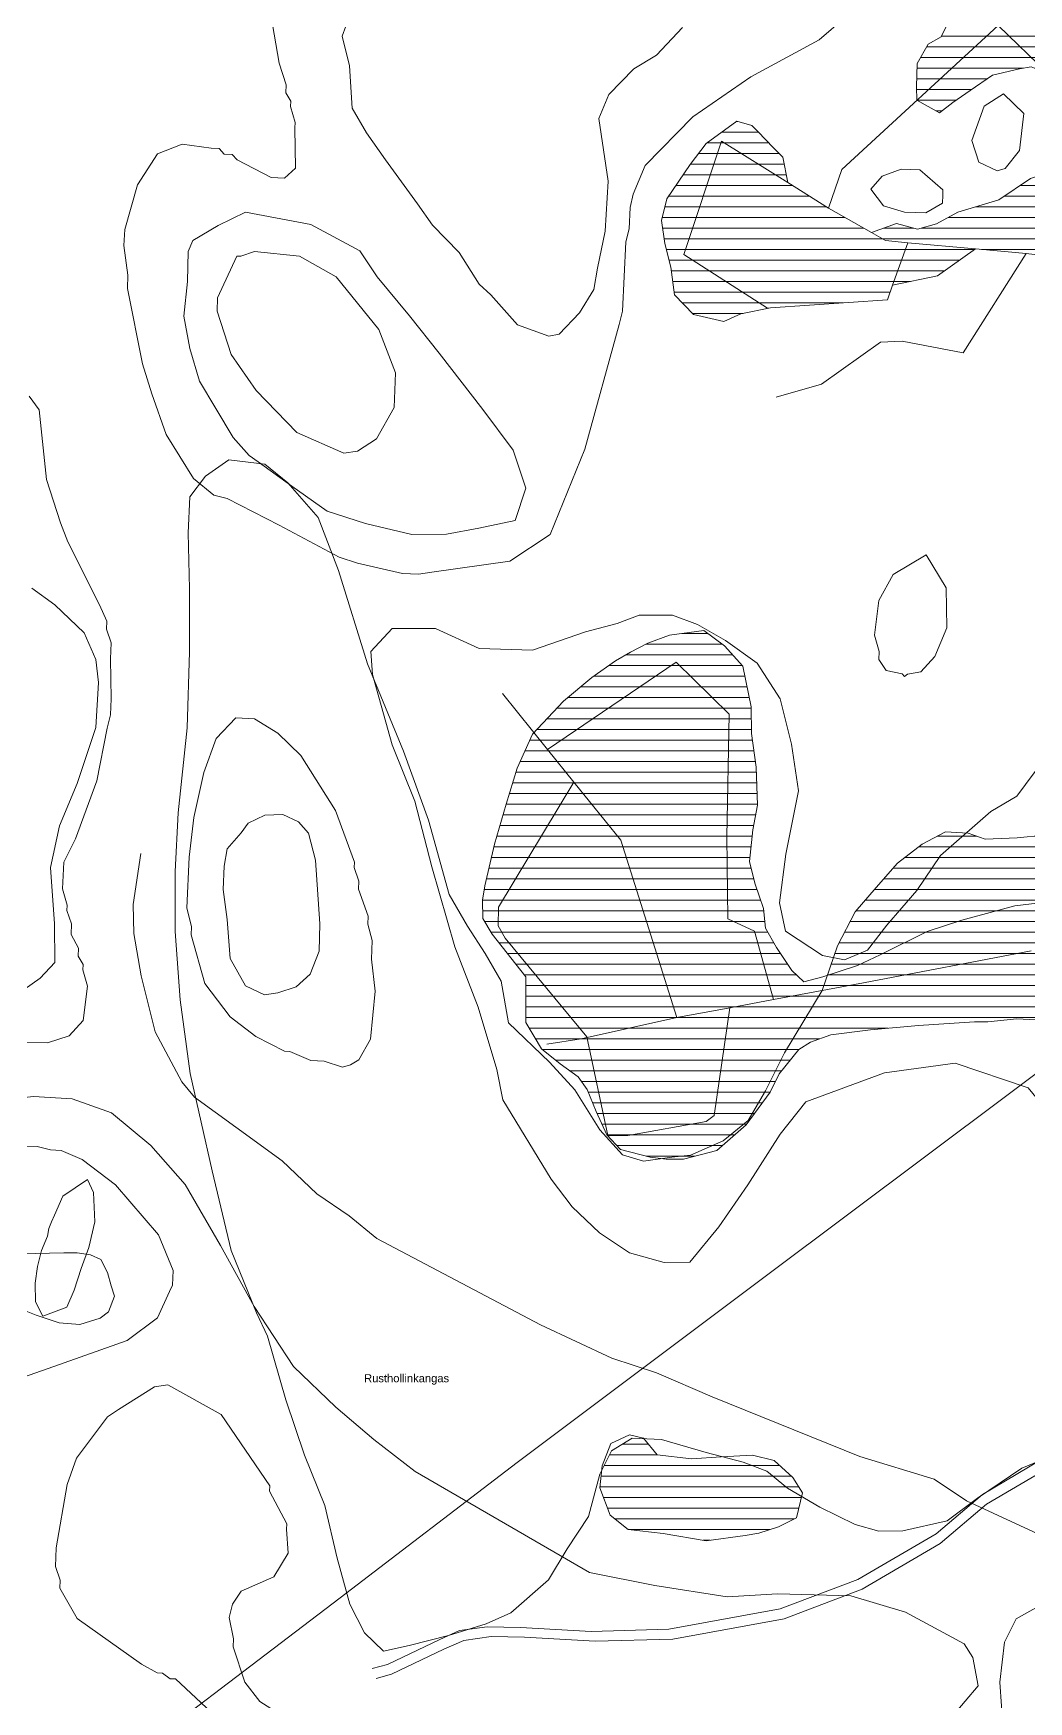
# Model space of a CAD drawing. Header units: millimetres. Extents: x 396621004 to 402046651, y 6785344214 to 6789799943.
# Drawn here: x 397711337 to 398084811, y 6786713029 to 6787338604 of the extents above; entities that cross this region are included whole.
import ezdxf

# ---------------------------------------------------------------- set-up
doc = ezdxf.new("R2010")
doc.units = ezdxf.units.MM
doc.header["$MEASUREMENT"] = 0
for name, color, linetype, lineweight in [('02 Johtolinjat_Kynä_nro__101', 252, 'Continuous', 15), ('02 Korkeuskayrat_Kynä_nro__2', 8, 'Continuous', 15), ('02 Nimistö_Kynä_nro__41', 7, 'Continuous', 35), ('02 Suot_Kynä_nro__101', 252, 'Continuous', 15)]:
    doc.layers.add(name, color=color, linetype=linetype, lineweight=lineweight)
for name, color, linetype, lineweight, true_color in [('02 Kalliot _ kivikot_Kynä_nro__102', 7, 'Continuous', 15, 0xcccccc), ('02 Maaston rajat_Kynä_nro__82', 7, 'Continuous', 20, 0xaaaaaa), ('02 Suot_Kynä_nro__102', 7, 'Continuous', 15, 0xcccccc), ('02 Tiet_Kynä_nro__102', 7, 'Continuous', 15, 0xcccccc), ('02 Vesialueet_Kynä_nro__105', 7, 'Continuous', 15, 0xcae6ff)]:
    doc.layers.add(name, color=color, linetype=linetype, lineweight=lineweight, true_color=true_color)
doc.styles.add('LUOTU_TYYLI_5', font='')
doc.styles.get('LUOTU_TYYLI_5').set_extended_font_data('Arial')
pattern_1 = [(0, (1245072124.6, 6788065563.7), (0, 4000), [])]

msp = doc.modelspace()

# ---------------------------------------------------------------- hatches: boundary and pattern name
at = {"layer": '02 Suot_Kynä_nro__102', "linetype": 'Continuous', "lineweight": 15, "true_color": 0xcccccc}
h = msp.add_hatch(dxfattribs=at)
h.set_pattern_fill('KAJO___suo', color=254, style=0, pattern_type=2)
h.set_pattern_definition(pattern_1)
h.paths.add_polyline_path([(398202327.98, 6787453176.01), (398170689.2, 6787490364.52), (398145705, 6787518380.93), (398148173.1, 6787530673.74), (398148164.67, 6787534934.71), (398145940.86, 6787539825.83), (398141526.93, 6787545837.21), (398137736.34, 6787549568.06), (398128453.61, 6787553859.04), (398122666.64, 6787553448.95), (398118412.76, 6787549177.97), (398116315.3, 6787543286.62), (398117511.44, 6787537955.4), (398121790.6, 6787533954.49), (398124385.04, 6787526782.85), (398125926.55, 6787518680.99), (398126162.41, 6787514159.96), (398127535.44, 6787504087.66), (398110225.09, 6787436802.26), (398116365.84, 6787425009.56), (398112339.39, 6787417987.96), (398106266.03, 6787408325.75), (398105314.17, 6787404864.96), (398102408.05, 6787402284.37), (398097775.11, 6787395782.88), (398095256.47, 6787386910.85), (398098566.92, 6787379199.08), (398103730.54, 6787377398.67), (398111564.43, 6787387220.92), (398115253.94, 6787394772.65), (398118589.65, 6787400343.92), (398122135.96, 6787405395.08), (398128108.24, 6787411616.5), (398133297.14, 6787411456.46), (398141383.73, 6787408795.86), (398150439.03, 6787405014.99), (398157935.97, 6787400323.92), (398165803.55, 6787393352.32), (398176391.93, 6787355413.64), (398172045.39, 6787340880.32), (398164506.32, 6787331798.24), (398156116.49, 6787325516.8), (398149116.53, 6787321405.86), (398133718.32, 6787319545.44), (398126474.08, 6787319965.53), (398117595.68, 6787322476.11), (398113013.28, 6787325496.8), (398106763.02, 6787330117.86), (398100276.9, 6787335008.97), (398091600.66, 6787341020.35), (398086327.53, 6787349592.31), (398083792.04, 6787357754.18), (398080287.86, 6787366476.17), (398078257.78, 6787370357.06), (398071485.26, 6787370247.04), (398064603.24, 6787363875.58), (398060534.67, 6787358604.37), (398055211, 6787348882.15), (398054604.51, 6787342650.72), (398052035.33, 6787337289.5), (398047115.99, 6787334568.87), (398042937.92, 6787327297.21), (398042685.21, 6787318535.21), (398042895.8, 6787313514.06), (398051386.72, 6787308762.97), (398056381.87, 6787312733.88), (398062901.69, 6787317124.88), (398071257.83, 6787322906.21), (398081416.61, 6787325316.76), (398085721.03, 6787326076.93), (398092013.41, 6787323566.36), (398104235.96, 6787311743.65), (398104994.07, 6787311143.51), (398105263.63, 6787304151.92), (398103494.69, 6787295229.87), (398097177.04, 6787290088.7), (398091684.89, 6787286147.8), (398085560.99, 6787284237.36), (398073565.88, 6787276165.51), (398058260.32, 6787271534.45), (398050249.54, 6787267243.47), (398043106.39, 6787265142.99), (398035213.54, 6787267353.5), (398025779.18, 6787263912.71), (398009715.51, 6787273104.81), (397994443.64, 6787282636.99), (397992531.5, 6787292119.16), (397988985.2, 6787295840.01), (397983307.74, 6787301671.35), (397980940.72, 6787304071.9), (397975271.69, 6787305652.26), (397963756.72, 6787297290.35), (397957784.44, 6787289368.53), (397949032.39, 6787276595.61), (397947052.86, 6787268443.75), (397948307.96, 6787259851.78), (397950557.05, 6787250949.74), (397951963.78, 6787240597.38), (397959056.39, 6787233175.68), (397970428.16, 6787230515.07), (397976855.31, 6787233395.73), (397987906.98, 6787235666.25), (398031810.43, 6787238736.95), (398033756.27, 6787244168.19), (398050620.18, 6787247679), (398064847.52, 6787257771.3), (398083867.86, 6787256010.9), (398106847.25, 6787253270.27), (398131351.3, 6787251069.77), (398135655.73, 6787247979.06), (398134147.92, 6787242807.88), (398105533.18, 6787170601.36), (398108405.6, 6787161829.35), (398105331.01, 6787153567.46), (398105010.92, 6787143565.18), (398107959.16, 6787133872.96), (398117132.38, 6787127831.58), (398128453.61, 6787119909.76), (398138469.19, 6787124090.72), (398144003.45, 6787127021.39), (398152898.7, 6787132912.74), (398160960.02, 6787133512.88), (398198655.32, 6787197257.46), (398237824.74, 6787193016.49), (398276252.89, 6787266563.32), (398246526.25, 6787276905.68), (398231675.57, 6787282606.99), (398214609.49, 6787305352.19), (398230597.35, 6787365305.91), (398229839.24, 6787367616.43), (398239239.9, 6787376088.37), (398236224.27, 6787384530.3), (398233385.54, 6787396212.98), (398231052.22, 6787407875.64), (398230959.57, 6787414897.25), (398233166.53, 6787422789.06), (398233722.48, 6787428020.25), (398239989.59, 6787436672.23), (398245608.09, 6787442863.65), (398253197.69, 6787448434.92), (398261924.47, 6787451945.73), (398265866.68, 6787459487.45), (398260172.37, 6787465068.73), (398253812.61, 6787467699.33), (398242853.59, 6787464568.61), (398236418.01, 6787461687.96), (398230445.73, 6787458017.12), (398217414.53, 6787453766.14), (398211130.57, 6787453376.05)])
h = msp.add_hatch(dxfattribs=at)
h.set_pattern_fill('KAJO___suo', color=254, style=0, pattern_type=2)
h.set_pattern_definition(pattern_1)
h.paths.add_polyline_path([(397985287.27, 6787010424.72), (397982120.02, 6787019886.88), (397980030.98, 6787028008.74), (397981336.63, 6787040001.48), (397983004.49, 6787049133.57), (397982583.31, 6787063446.85), (397980805.95, 6787076069.73), (397980629.05, 6787086102.03), (397977503.92, 6787101315.51), (397970672.44, 6787108977.26), (397962981.75, 6787114688.57), (397950102.17, 6787112928.17), (397941906.08, 6787109887.47), (397935445.23, 6787106506.7), (397929742.5, 6787103325.97), (397920864.1, 6787097074.54), (397910326.26, 6787088162.5), (397898583.86, 6787075809.68), (397892839.01, 6787063116.77), (397888795.71, 6787049573.67), (397884415.48, 6787034540.23), (397880759.66, 6787018966.67), (397879841.5, 6787013545.43), (397880052.09, 6787006733.87), (397883472.04, 6787000772.51), (397896082.07, 6786984758.85), (397896098.91, 6786967714.95), (397902045.93, 6786957852.69), (397908986.92, 6786952191.39), (397915717.32, 6786947290.27), (397919204.66, 6786942579.2), (397922498.26, 6786934377.32), (397926499.44, 6786925625.32), (397931688.33, 6786920064.04), (397942807.4, 6786917163.38), (397947209.66, 6786916681.53), (397950910.83, 6786917213.39), (397957952.91, 6786917893.55), (397970217.57, 6786923334.79), (397979567.69, 6786930916.53), (397986095.93, 6786942129.09), (397993255.93, 6786956312.34), (398007340.07, 6786979697.69), (398009299.63, 6786985379.06), (398007618.05, 6786984828.86), (398000491.74, 6786982988.44), (397995976.73, 6786987249.41), (397990206.61, 6786995851.38), (397986112.77, 6787003103.04)])
h = msp.add_hatch(dxfattribs=at)
h.set_pattern_fill('KAJO___suo', color=254, style=0, pattern_type=2)
h.set_pattern_definition(pattern_1)
h.paths.add_polyline_path([(398044900.6, 6787034540.23), (398035567.33, 6787027458.61), (398027632.36, 6787018306.52), (398019705.82, 6787009164.43), (398013118.61, 6786996451.52), (398009299.63, 6786985379.06), (398020640.83, 6786989089.84), (398029148.6, 6786993100.75), (398046694.81, 6787001862.76), (398059726.01, 6787006123.73), (398079580.28, 6787011484.96), (398095231.2, 6787013335.38), (398105988.05, 6787012965.3), (398115531.91, 6787017676.38), (398119746.35, 6787020795.69), (398109079.49, 6787026078.3), (398097396.05, 6787033129.91), (398090606.68, 6787037941.01), (398080548.98, 6787036900.77), (398068511.76, 6787036450.67), (398062109.87, 6787038751.2), (398053618.95, 6787039141.29)])
h = msp.add_hatch(dxfattribs=at)
h.set_pattern_fill('KAJO___suo', color=254, style=0, pattern_type=2)
h.set_pattern_definition(pattern_1)
h.paths.add_polyline_path([(398080397.36, 6786969095.26), (398092384.05, 6786968405.1), (398098617.46, 6786963533.99), (398109938.69, 6786959873.15), (398121959.07, 6786955422.13), (398134990.27, 6786946650.13), (398139960.15, 6786941598.97), (398158508.35, 6786930451.32), (398156386.04, 6786933307.07), (398152073.19, 6786937508.04), (398149124.96, 6786949660.82), (398151601.47, 6786960053.19), (398156108.06, 6786970865.67), (398161347.5, 6786976126.87), (398172028.54, 6786979637.67), (398184267.93, 6786984588.81), (398198411.04, 6786987439.46), (398200404.02, 6786988156.09), (398199051.23, 6786988299.66), (398187468.87, 6786991720.44), (398170950.33, 6786996431.52), (398155004.58, 6787011134.88), (398149596.15, 6787014819.6), (398148063.59, 6787013775.48), (398136119.02, 6787015325.84), (398121318.88, 6787020016.91), (398119746.35, 6787020795.69), (398115531.91, 6787017676.38), (398105988.05, 6787012965.3), (398095231.2, 6787013335.38), (398079580.28, 6787011484.96), (398059726.01, 6787006123.73), (398046694.81, 6787001862.76), (398029148.6, 6786993100.75), (398020640.83, 6786989089.84), (398009299.63, 6786985379.06), (398007340.07, 6786979697.69), (397993255.93, 6786956312.34), (397986095.93, 6786942129.09), (397979567.69, 6786930916.53), (397970217.57, 6786923334.79), (397957952.91, 6786917893.55), (397950910.83, 6786917213.39), (397947209.66, 6786916681.53), (397948838.64, 6786916503.23), (397955291.07, 6786916443.22), (397967766.32, 6786919733.97), (397978843.26, 6786929366.17), (397987822.75, 6786941618.98), (397991225.86, 6786948440.54), (397998520.63, 6786957542.62), (398002942.99, 6786960293.25), (398010625.25, 6786963103.89), (398025518.05, 6786965004.33), (398043468.6, 6786966554.68), (398064544.27, 6786968005.01), (398069547.85, 6786967965)])
h = msp.add_hatch(dxfattribs=at)
h.set_pattern_fill('KAJO___suo', color=254, style=0, pattern_type=2)
h.set_pattern_definition(pattern_1)
h.paths.add_polyline_path([(397923862.87, 6786793235.03), (397927788.24, 6786782982.68), (397934493.37, 6786777581.45), (397947684.62, 6786776071.1), (397963824.11, 6786773380.49), (397978472.63, 6786775290.92), (397983535.17, 6786776251.14), (397990939.46, 6786778581.68), (397997653.01, 6786781952.45), (397999952.63, 6786791344.6), (397996271.55, 6786797065.91), (397989372.68, 6786803477.37), (397981210.28, 6786805457.83), (397969400.49, 6786804887.69), (397958323.54, 6786804017.5), (397945376.57, 6786805517.84), (397940436.31, 6786811576.04), (397936060.15, 6786811779.27), (397928335.77, 6786807128.21), (397924635.28, 6786799726.39)])

# ---------------------------------------------------------------- linework, layer by layer
at = {"layer": '02 Johtolinjat_Kynä_nro__101', "color": 252, "linetype": 'Continuous', "lineweight": 15, "flags": 128}
msp.add_lwpolyline([(397728504.33, 6786677428.53), (397826520.54, 6786751895.57), (397892923.24, 6786802687.19), (397986929.85, 6786873173.32), (398136388.58, 6786985058.91), (398242146.02, 6787065267.26), (398295214.26, 6787104076.14), (398316180.43, 6787118939.54), (398345536.44, 6787139734.3), (398472976.05, 6787237376.64), (398545991.22, 6787291669.06), (398610052.18, 6787340060.13)], dxfattribs=at)
at = {"layer": '02 Kalliot _ kivikot_Kynä_nro__102', "color": 254, "linetype": 'Continuous', "lineweight": 15, "true_color": 0xcccccc, "flags": 128}
msp.add_lwpolyline([(397717166.26, 6786890507.28), (397718160.23, 6786892967.85), (397719280.56, 6786895418.41), (397722380.42, 6786902520.03), (397731696.85, 6786908831.47), (397733962.78, 6786903960.36), (397734426.07, 6786892927.84), (397732210.68, 6786883275.63), (397729321.41, 6786875403.83), (397726676.42, 6786867271.97), (397723862.96, 6786860900.51), (397714942.44, 6786857579.75), (397712196.37, 6786862970.98), (397712036.32, 6786869982.59), (397712836.56, 6786876204.01), (397714378.07, 6786882135.37), (397716644, 6786887536.6)], close=True, dxfattribs=at)
at = {"layer": '02 Korkeuskayrat_Kynä_nro__2', "color": 8, "linetype": 'Continuous', "lineweight": 15, "flags": 128}
for points in [[(398025998.19, 6787353263.15), (398006186.05, 6787336159.24), (397980527.97, 6787322316.07), (397958812.11, 6787307292.63), (397940954.22, 6787289088.47), (397936456.05, 6787278286), (397935226.22, 6787273334.86), (397934864.01, 6787265343.04), (397933634.17, 6787260391.9), (397932438.03, 6787234425.96), (397931208.19, 6787229474.83), (397918303.34, 6787182644.12), (397905204.75, 6787150736.82), (397890135.05, 6787140704.52), (397860871.7, 6787136593.58), (397855826.01, 6787135823.41), (397849836.88, 6787136093.47), (397832989.81, 6787139874.33), (397826090.94, 6787142194.86), (397803616.96, 6787154237.62), (397784049.1, 6787164149.89), (397779096.06, 6787165380.17), (397771380.1, 6787171741.62), (397761128.67, 6787188225.39), (397755821.84, 6787203488.89), (397752326.08, 6787214661.44), (397746623.35, 6787242957.92), (397746850.78, 6787247949.06), (397745351.39, 6787259031.59), (397745629.37, 6787265022.96), (397750405.51, 6787281826.81), (397757953, 6787293489.48), (397767126.22, 6787297080.3), (397778068.39, 6787295569.95), (397781067.17, 6787295429.92), (397782970.88, 6787293349.44), (397785969.66, 6787293209.41), (397787873.38, 6787291118.93), (397800584.49, 6787284527.43), (397805579.64, 6787284297.37), (397809766.14, 6787288108.24), (397809454.47, 6787303141.68), (397809547.13, 6787305142.14), (397807820.3, 6787311223.53), (397807912.96, 6787313223.99), (397806051.36, 6787316314.7), (397806186.14, 6787319305.38), (397803558, 6787327437.24), (397800390.75, 6787345601.4)], [(397954920.43, 6787340770.29), (397945182.83, 6787330437.93), (397936683.49, 6787325316.76), (397927223.86, 6787315724.56), (397923551.2, 6787306622.48), (397926988, 6787283157.11), (397925884.52, 6787264412.82), (397922995.25, 6787250509.64), (397921630.64, 6787242557.82), (397916222.73, 6787233785.82), (397908591.01, 6787225864), (397904800.42, 6787225033.81), (397892965.36, 6787229334.8), (397882958.2, 6787240567.37), (397878628.51, 6787244518.27), (397871148.41, 6787256390.99), (397861090.72, 6787266623.33), (397855446.95, 6787274655.17), (397843418.15, 6787291238.96), (397836367.65, 6787301331.27), (397831027.13, 6787310603.39), (397829991.04, 6787326437.01), (397827244.97, 6787337589.56), (397832686.57, 6787352623)], [(397709728.28, 6787202598.68), (397713493.6, 6787197417.5), (397716298.63, 6787171261.51), (397721554.92, 6787155007.79), (397724233.6, 6787147876.16), (397736161.32, 6787124300.77), (397738890.54, 6787118169.37), (397738747.34, 6787115168.68), (397740516.29, 6787110087.52), (397740238.31, 6787104086.14), (397740549.98, 6787089062.71), (397740280.43, 6787083061.33), (397739050.59, 6787078110.2), (397735133.65, 6787058275.66), (397727131.29, 6787036610.71), (397722725.79, 6787027808.69), (397722262.49, 6787017816.41), (397723989.32, 6787011725.01), (397723896.66, 6787009734.56), (397725665.6, 6787004643.39), (397725480.28, 6787000652.48), (397728251.62, 6786995521.31), (397728108.42, 6786992520.62), (397729970.02, 6786989429.91), (397729877.36, 6786987429.46), (397731604.19, 6786981348.06), (397730003.72, 6786968405.1), (397724739.01, 6786962643.79), (397716610.3, 6786960013.18), (397691583.99, 6786960153.22)], [(398090488.75, 6787066187.47), (398080346.82, 6787052614.37), (398070558.68, 6787046803.04), (398051774.2, 6787030369.28), (398042904.22, 6787017236.28), (398031540.88, 6787004223.3), (398024338.76, 6786994781.14), (398015654.1, 6786991170.31), (398007466.42, 6786992800.68), (397993601.29, 6787001952.78), (397991326.94, 6787012585.21), (397993660.26, 6787030769.37), (397998503.79, 6787054604.82), (397995791.41, 6787072018.81), (397991554.37, 6787089002.69), (397982894.98, 6787102425.76), (397971009.38, 6787110987.72), (397960505.24, 6787116979.09), (397951138.27, 6787120419.88), (397938620.9, 6787120489.9), (397930458.5, 6787117359.18), (397918530.78, 6787114138.44), (397898676.51, 6787107276.87), (397878662.2, 6787107947.03), (397862219.47, 6787115458.75), (397845928.36, 6787115458.75), (397838018.66, 6787106796.76), (397838633.58, 6787098244.81), (397845945.21, 6787071848.77), (397854503.51, 6787050663.92), (397860896.98, 6787026058.29), (397869556.37, 6786996091.44), (397878291.57, 6786973396.25), (397885240.98, 6786950020.9), (397887481.64, 6786938638.29), (397905668.05, 6786908991.51), (397913468.24, 6786898609.14), (397923795.49, 6786888866.91), (397934981.94, 6786881335.18), (397948097.37, 6786877734.36), (397957615.96, 6786877794.37), (397968499.17, 6786891087.42), (397979491.88, 6786906871.03), (397991630.19, 6786925865.37), (398001199.32, 6786937948.14), (398030765.91, 6786948880.64), (398057241.07, 6786952431.45), (398084625.97, 6786943159.33), (398102913.46, 6786921024.26)], [(398167050.23, 6786712106.47), (398134072.1, 6786752705.76), (398114588.48, 6786764868.54), (398091465.88, 6786774450.73), (398061537.07, 6786788343.91), (398049373.49, 6786796415.76), (398021449.49, 6786804957.71), (397966090.04, 6786827292.82), (397945199.68, 6786836264.87), (397928420, 6786841796.14), (397901675.29, 6786854289), (397840259.32, 6786886676.41), (397829873.11, 6786895168.35), (397817726.38, 6786903490.25), (397804762.56, 6786915863.08), (397787292.16, 6786928435.96), (397771767.59, 6786939668.53), (397767016.72, 6786945399.84), (397757093.8, 6786964154.13), (397751795.39, 6786985188.94), (397749007.2, 6787001102.58), (397748754.5, 6787011895.05), (397751626.92, 6787031059.44)], [(397693512.98, 6786937988.14), (397711396.14, 6786939928.59), (397725884.61, 6786939018.38), (397740684.76, 6786933827.19), (397755409.09, 6786921624.4), (397768271.82, 6786907001.06), (397781513.61, 6786884095.82), (397794249.99, 6786861210.58), (397809008.02, 6786838735.44), (397824852.68, 6786823471.95), (397839080.03, 6786811299.16), (397854570.9, 6786799306.42), (397919996.47, 6786761487.77), (397944576.34, 6786756606.65), (397971691.69, 6786752355.68), (397990543.55, 6786753505.94), (398018063.23, 6786752745.77), (398038582.95, 6786746544.35), (398060593.64, 6786734761.65), (398063870.39, 6786729600.47), (398065883.62, 6786718978.04), (398056087.05, 6786707405.39)], [(397691567.14, 6786829013.21), (397719044.7, 6786838755.44), (397746522.26, 6786848507.67), (397757927.72, 6786856999.62), (397762383.77, 6786866801.86), (397763495.68, 6786869252.42), (397763748.39, 6786874753.68), (397758348.9, 6786888016.71), (397742192.57, 6786906771), (397729616.24, 6786916363.2), (397721765.5, 6786919723.97), (397717764.33, 6786919914.01), (397712819.71, 6786921144.29), (397707824.56, 6786921364.34)], [(397803178.94, 6786708755.7), (397796372.72, 6786713066.69), (397790695.26, 6786720338.35), (397786298.18, 6786733551.37), (397786432.96, 6786736552.06), (397784807.21, 6786744633.91), (397786037.05, 6786749585.04), (397789263.26, 6786754446.15), (397801527.92, 6786759887.4), (397806935.83, 6786768649.4), (397806346.18, 6786777681.47), (397806438.84, 6786779681.93), (397799994.84, 6786791994.74), (397800087.5, 6786793995.2), (397781791.59, 6786820701.31), (397761777.28, 6786831793.85), (397756740.01, 6786831023.67), (397743338.17, 6786822631.75), (397739202.21, 6786819811.11), (397727476.66, 6786804337.57), (397724023.01, 6786794485.31), (397719920.75, 6786770639.86), (397719600.66, 6786763648.26), (397721369.6, 6786758557.1), (397721234.82, 6786755566.41), (397727720.94, 6786744253.82), (397751963.86, 6786727119.9), (397757818.22, 6786723849.15), (397759823.02, 6786723759.13), (397762729.14, 6786721618.64), (397764725.51, 6786721528.62), (397778161.05, 6786708895.73)], [(398075191.62, 6786702274.22), (398074020.75, 6786720348.35), (398075705.45, 6786735281.77), (398080119.38, 6786744093.79), (398088340.75, 6786748714.84), (398095281.74, 6786747394.54), (398100276.9, 6786747164.49), (398107091.53, 6786742853.5), (398112760.57, 6786735581.84), (398126600.43, 6786709915.97)]]:
    msp.add_lwpolyline(points, dxfattribs=at)
for points in [[(398073009.92, 6787287038), (398066153.17, 6787290348.76), (398063525.03, 6787298480.62), (398068115.85, 6787311283.55), (398075343.24, 6787315954.62), (398083008.66, 6787308602.93), (398081374.49, 6787294659.74), (398076059.24, 6787287898.2)], [(398052574.44, 6787277955.92), (398052431.24, 6787274965.24), (398046256.79, 6787271244.39), (398038262.86, 6787271604.47), (398030361.58, 6787273975.01), (398025644.41, 6787280196.43), (398029873.02, 6787285007.54), (398036999.33, 6787287688.15), (398043990.86, 6787287368.08), (398052667.1, 6787279956.38)], [(397808275.17, 6787168800.95), (397821626.47, 6787159418.8), (397835946.47, 6787154757.74), (397853298.95, 6787150706.81), (397866338.58, 6787150856.84), (397878460.04, 6787153067.35), (397892123.01, 6787155948.01), (397896183.15, 6787168040.78), (397891322.77, 6787182294.04), (397879993.12, 6787197597.54), (397863668.32, 6787218642.35), (397852523.98, 6787232685.57), (397840410.95, 6787247268.9), (397833849.02, 6787257091.15), (397815502.56, 6787266953.4), (397790905.85, 6787271584.46), (397780654.41, 6787266543.31), (397771127.4, 6787260962.03), (397769434.27, 6787256781.08), (397769173.14, 6787245518.5), (397767833.8, 6787232545.53), (397770032.34, 6787220422.76), (397773738.69, 6787208219.97), (397779786.79, 6787197917.61), (397786306.6, 6787187095.14), (397792262.04, 6787180313.58), (397795656.72, 6787177903.03)], [(397787721.76, 6787255080.69), (397780494.37, 6787239397.1), (397780266.93, 6787234405.96), (397785523.21, 6787218142.24), (397794915.45, 6787204699.16), (397810212.59, 6787188975.57), (397827876.73, 6787181153.78), (397832922.43, 6787181923.95), (397840141.39, 6787186605.02), (397846686.48, 6787198317.7), (397847284.55, 6787211300.67), (397841025.86, 6787227604.4), (397824911.65, 6787247368.92), (397811248.68, 6787255000.67), (397794308.96, 6787256781.08), (397789221.14, 6787255010.67)], [(398038271.28, 6787097414.62), (398037319.42, 6787098454.86), (398031372.41, 6787099735.15), (398028558.95, 6787103866.09), (398028693.72, 6787106856.78), (398026975.32, 6787112948.17), (398028567.37, 6787125891.13), (398034025.82, 6787135653.37), (398046383.14, 6787143095.07), (398053821.12, 6787130732.24), (398054132.79, 6787115708.8), (398049634.62, 6787104896.33), (398044361.49, 6787099135.01), (398039315.8, 6787098364.84)], [(397830361.67, 6786951781.3), (397827312.35, 6786950921.1), (397820413.48, 6786953241.63), (397815418.33, 6786953471.69), (397807567.6, 6786956832.46), (397805562.8, 6786956922.48), (397794805.95, 6786962423.74), (397785135.73, 6786969875.44), (397775701.38, 6786982328.29), (397770529.33, 6787000582.47), (397770664.1, 6787003583.15), (397768987.82, 6787010664.77), (397769863.87, 6787029649.11), (397771548.58, 6787044582.53), (397775322.32, 6787061436.39), (397779921.57, 6787074239.32), (397787275.31, 6787081911.07), (397794275.26, 6787081581), (397803035.74, 6787076179.76), (397811661.43, 6787067767.84), (397824726.33, 6787047153.12), (397831844.21, 6787027798.69), (397831751.56, 6787025798.23), (397833520.5, 6787020717.07), (397833385.72, 6787017716.39), (397836923.6, 6787007544.06), (397836788.83, 6787004543.37), (397838507.23, 6786998461.98), (397838187.13, 6786991470.38), (397839635.98, 6786979387.62), (397837808.07, 6786961453.51), (397833444.69, 6786953641.73)], [(397818829.86, 6787004683.4), (397818610.85, 6786994411.05), (397815216.16, 6786985799.08), (397809985.15, 6786981027.99), (397803119.97, 6786978837.49), (397798074.28, 6786978067.31), (397790956.39, 6786981398.08), (397785161, 6786991680.43), (397784074.37, 6787006263.76), (397782583.4, 6787017616.36), (397782987.73, 6787026368.36), (397784032.25, 6787032829.84), (397789322.23, 6787038861.22), (397791992.49, 6787042492.05), (397798141.66, 6787045472.74), (397804914.18, 6787045662.78), (397810802.23, 6787042882.14), (397814618.09, 6787038701.19), (397817162, 6787028558.87)], [(397722751.06, 6786881265.17), (397727763.06, 6786881285.17), (397732741.37, 6786880565.01), (397736675.15, 6786878874.62), (397739210.64, 6786874003.51), (397740482.59, 6786868932.35), (397741805.09, 6786865111.47), (397739530.73, 6786859200.12), (397736422.45, 6786856839.58), (397728790.73, 6786854429.03), (397721049.5, 6786855029.17), (397712415.38, 6786857929.83), (397706754.77, 6786860200.35), (397702610.39, 6786862640.91), (397699325.22, 6786867552.03), (397697253.03, 6786871662.97), (397698449.17, 6786875863.93), (397700765.64, 6786877264.25), (397706704.23, 6786881005.11)]]:
    msp.add_lwpolyline(points, close=True, dxfattribs=at)
at = {"layer": '02 Maaston rajat_Kynä_nro__82', "color": 253, "linetype": 'Continuous', "lineweight": 20, "true_color": 0xaaaaaa, "flags": 128}
for points in [[(398054604.51, 6787342650.72), (398052035.33, 6787337289.5), (398047115.99, 6787334568.87), (398042937.92, 6787327297.21), (398042685.21, 6787318535.21), (398042895.8, 6787313514.06), (398051386.72, 6787308762.97), (398056381.87, 6787312733.88), (398062901.69, 6787317124.88), (398071257.83, 6787322906.21), (398081416.61, 6787325316.76), (398085721.03, 6787326076.93), (398092013.41, 6787323566.36)], [(398104994.07, 6787311143.51), (398105263.63, 6787304151.92), (398103494.69, 6787295229.87), (398097177.04, 6787290088.7), (398091684.89, 6787286147.8), (398085560.99, 6787284237.36), (398073565.88, 6787276165.51), (398058260.32, 6787271534.45), (398050249.54, 6787267243.47), (398043106.39, 6787265142.99), (398035213.54, 6787267353.5), (398025779.18, 6787263912.71)], [(397994443.64, 6787282636.99), (397992531.5, 6787292119.16), (397988985.2, 6787295840.01), (397983307.74, 6787301671.35), (397980940.72, 6787304071.9), (397975271.69, 6787305652.26), (397963756.72, 6787297290.35), (397957784.44, 6787289368.53), (397949032.39, 6787276595.61), (397947052.86, 6787268443.75), (397948307.96, 6787259851.78), (397950557.05, 6787250949.74), (397951963.78, 6787240597.38), (397959056.39, 6787233175.68), (397970428.16, 6787230515.07), (397976855.31, 6787233395.73), (397987906.98, 6787235666.25)], [(398033756.27, 6787244168.19), (398050620.18, 6787247679), (398064847.52, 6787257771.3)], [(398090606.68, 6787037941.01), (398080548.98, 6787036900.77), (398068511.76, 6787036450.67), (398062109.87, 6787038751.2), (398053618.95, 6787039141.29), (398044900.6, 6787034540.23), (398035567.33, 6787027458.61), (398027632.36, 6787018306.52), (398019705.82, 6787009164.43), (398013118.61, 6786996451.52), (398007340.07, 6786979697.69), (397993255.93, 6786956312.34), (397986095.93, 6786942129.09), (397979567.69, 6786930916.53), (397970217.57, 6786923334.79), (397957952.91, 6786917893.55), (397950910.83, 6786917213.39), (397940330.88, 6786915693.04), (397932429.61, 6786918063.59), (397923846.03, 6786927465.74), (397914521.18, 6786942409.16), (397904994.16, 6786952861.55), (397889646.49, 6786967584.92), (397886866.72, 6786983228.49), (397880827.05, 6786993510.85), (397874298.81, 6787003823.21), (397867332.55, 6787015655.91), (397859599.75, 6787043542.29), (397850283.33, 6787069498.23), (397836763.56, 6787102155.7), (397825855.08, 6787137203.72), (397818265.48, 6787157068.27), (397806843.17, 6787170111.25), (397798150.09, 6787177012.83), (397784714.56, 6787178633.2), (397775920.39, 6787172531.8), (397770057.61, 6787164790.03), (397769442.69, 6787151306.95), (397769973.38, 6787130252.13), (397769897.56, 6787106736.75), (397769088.9, 6787078240.23), (397765626.83, 6787046362.94), (397764616.01, 6787024377.91), (397764582.31, 6787001852.76), (397766410.22, 6786976246.9), (397770141.85, 6786948540.56), (397778481.14, 6786912122.23), (397785615.87, 6786882255.39), (397795050.23, 6786858800.03), (397799160.91, 6786850098.04), (397806076.63, 6786826252.58), (397813127.13, 6786805407.81), (397820767.27, 6786786533.5), (397825366.52, 6786766798.98), (397830083.7, 6786749565.04), (397835592.69, 6786738802.58), (397842786.38, 6786731961.01), (397852397.63, 6786734021.48), (397867088.27, 6786737852.36), (397881307.19, 6786742203.35), (397890497.27, 6786746294.29), (397904581.41, 6786758657.12), (397911631.91, 6786770349.79), (397919693.23, 6786782492.57), (397923930.26, 6786798316.19), (397928335.77, 6786807128.21), (397936060.15, 6786811779.27), (397947044.43, 6786811269.15), (397963849.38, 6786806498.06), (397977697.66, 6786802857.23), (397986550.8, 6786799446.45), (397994266.75, 6786793084.99), (398006455.6, 6786786013.38), (398019663.7, 6786779401.86), (398028567.37, 6786776991.31), (398037580.55, 6786777081.33), (398054267.57, 6786780822.19), (398065673.03, 6786789304.13), (398082208.42, 6786800556.7), (398096494.73, 6786806408.04)], [(397707832.98, 6786980097.78), (397713838.96, 6786984258.73), (397719449.03, 6786990200.09), (397719280.56, 6787004743.42), (397717747.48, 6787025878.25), (397721159.01, 6787041471.82), (397727838.87, 6787057365.46), (397734813.55, 6787078260.24), (397735790.68, 6787095244.12), (397734779.86, 6787103816.08), (397730349.08, 6787113848.38), (397719423.76, 6787124250.76), (397710755.95, 6787130512.19)], [(398092384.05, 6786968405.1), (398080397.36, 6786969095.26), (398069547.85, 6786967965), (398064544.27, 6786968005.01), (398043468.6, 6786966554.68), (398025518.05, 6786965004.33), (398010625.25, 6786963103.89), (398002942.99, 6786960293.25), (397998520.63, 6786957542.62), (397991225.86, 6786948440.54), (397987822.75, 6786941618.98), (397978843.26, 6786929366.17), (397967766.32, 6786919733.97), (397955291.07, 6786916443.22), (397948838.64, 6786916503.23), (397942807.4, 6786917163.38), (397931688.33, 6786920064.04), (397926499.44, 6786925625.32), (397922498.26, 6786934377.32), (397919204.66, 6786942579.2), (397915717.32, 6786947290.27), (397908986.92, 6786952191.39), (397902045.93, 6786957852.69), (397896098.91, 6786967714.95), (397896082.07, 6786984758.85), (397883472.04, 6787000772.51), (397880052.09, 6787006733.87), (397879841.5, 6787013545.43), (397880759.66, 6787018966.67), (397884415.48, 6787034540.23), (397888795.71, 6787049573.67), (397892839.01, 6787063116.77), (397898583.86, 6787075809.68), (397910326.26, 6787088162.5), (397920864.1, 6787097074.54), (397929742.5, 6787103325.97), (397935445.23, 6787106506.7), (397941906.08, 6787109887.47), (397950102.17, 6787112928.17), (397962981.75, 6787114688.57), (397970672.44, 6787108977.26), (397977503.92, 6787101315.51), (397980629.05, 6787086102.03), (397980805.95, 6787076069.73), (397982583.31, 6787063446.85), (397983004.49, 6787049133.57), (397981336.63, 6787040001.48), (397980030.98, 6787028008.74), (397982120.02, 6787019886.88), (397985287.27, 6787010424.72), (397986112.77, 6787003103.04), (397990206.61, 6786995851.38), (397995976.73, 6786987249.41), (398000491.74, 6786982988.44), (398007618.05, 6786984828.86), (398020640.83, 6786989089.84), (398029148.6, 6786993100.75), (398046694.81, 6787001862.76), (398059726.01, 6787006123.73), (398079580.28, 6787011484.96), (398095231.2, 6787013335.38)]]:
    msp.add_lwpolyline(points, dxfattribs=at)
for points in [[(397717166.26, 6786890507.28), (397716644, 6786887536.6), (397714378.07, 6786882135.37), (397712836.56, 6786876204.01), (397712036.32, 6786869982.59), (397712196.37, 6786862970.98), (397714942.44, 6786857579.75), (397723862.96, 6786860900.51), (397726676.42, 6786867271.97), (397729321.41, 6786875403.83), (397732210.68, 6786883275.63), (397734426.07, 6786892927.84), (397733962.78, 6786903960.36), (397731696.85, 6786908831.47), (397722380.42, 6786902520.03), (397719280.56, 6786895418.41), (397718160.23, 6786892967.85)], [(397963824.11, 6786773380.49), (397947684.62, 6786776071.1), (397934493.37, 6786777581.45), (397927788.24, 6786782982.68), (397923862.87, 6786793235.03), (397924840, 6786801446.91), (397928083.06, 6786809778.81), (397935040.9, 6786813129.58), (397940229.8, 6786811829.28), (397945376.57, 6786805517.84), (397958323.54, 6786804017.5), (397969400.49, 6786804887.69), (397981210.28, 6786805457.83), (397989372.68, 6786803477.37), (397996271.55, 6786797065.91), (397999952.63, 6786791344.6), (397997653.01, 6786781952.45), (397990939.46, 6786778581.68), (397983535.17, 6786776251.14), (397978472.63, 6786775290.92)]]:
    msp.add_lwpolyline(points, close=True, dxfattribs=at)
at = {"layer": '02 Suot_Kynä_nro__101', "color": 252, "linetype": 'Continuous', "lineweight": 15, "flags": 128}
for points in [[(398085721.03, 6787326076.93), (398081416.61, 6787325316.76), (398071257.83, 6787322906.21), (398062901.69, 6787317124.88), (398056381.87, 6787312733.88), (398051386.72, 6787308762.97), (398042895.8, 6787313514.06), (398042685.21, 6787318535.21), (398042937.92, 6787327297.21), (398047115.99, 6787334568.87), (398052035.33, 6787337289.5), (398054604.51, 6787342650.72)], [(398106847.25, 6787253270.27), (398083867.86, 6787256010.9), (398064847.52, 6787257771.3), (398050620.18, 6787247679), (398033756.27, 6787244168.19), (398031810.43, 6787238736.95), (397987906.98, 6787235666.25), (397976855.31, 6787233395.73), (397970428.16, 6787230515.07), (397959056.39, 6787233175.68), (397951963.78, 6787240597.38), (397950557.05, 6787250949.74), (397948307.96, 6787259851.78), (397947052.86, 6787268443.75), (397949032.39, 6787276595.61), (397957784.44, 6787289368.53), (397963756.72, 6787297290.35), (397975271.69, 6787305652.26), (397980940.72, 6787304071.9), (397983307.74, 6787301671.35), (397988985.2, 6787295840.01), (397992531.5, 6787292119.16), (397994443.64, 6787282636.99), (398009715.51, 6787273104.81), (398025779.18, 6787263912.71), (398035213.54, 6787267353.5), (398043106.39, 6787265142.99), (398050249.54, 6787267243.47), (398058260.32, 6787271534.45), (398073565.88, 6787276165.51), (398085560.99, 6787284237.36)], [(397710755.95, 6787130512.19), (397719423.76, 6787124250.76), (397730349.08, 6787113848.38), (397734779.86, 6787103816.08), (397735790.68, 6787095244.12), (397734813.55, 6787078260.24), (397727838.87, 6787057365.46), (397721159.01, 6787041471.82), (397717747.48, 6787025878.25), (397719280.56, 6787004743.42), (397719449.03, 6786990200.09), (397713838.96, 6786984258.73), (397707832.98, 6786980097.78)], [(398092384.05, 6786968405.1), (398080397.36, 6786969095.26), (398069547.85, 6786967965), (398064544.27, 6786968005.01), (398043468.6, 6786966554.68), (398025518.05, 6786965004.33), (398010625.25, 6786963103.89), (398002942.99, 6786960293.25), (397998520.63, 6786957542.62), (397991225.86, 6786948440.54), (397987822.75, 6786941618.98), (397978843.26, 6786929366.17), (397967766.32, 6786919733.97), (397955291.07, 6786916443.22), (397948838.64, 6786916503.23), (397942807.4, 6786917163.38), (397931688.33, 6786920064.04), (397926499.44, 6786925625.32), (397922498.26, 6786934377.32), (397919204.66, 6786942579.2), (397915717.32, 6786947290.27), (397908986.92, 6786952191.39), (397902045.93, 6786957852.69), (397896098.91, 6786967714.95), (397896082.07, 6786984758.85), (397883472.04, 6787000772.51), (397880052.09, 6787006733.87), (397879841.5, 6787013545.43), (397880759.66, 6787018966.67), (397884415.48, 6787034540.23), (397888795.71, 6787049573.67), (397892839.01, 6787063116.77), (397898583.86, 6787075809.68), (397910326.26, 6787088162.5), (397920864.1, 6787097074.54), (397929742.5, 6787103325.97), (397935445.23, 6787106506.7), (397941906.08, 6787109887.47), (397950102.17, 6787112928.17), (397962981.75, 6787114688.57), (397970672.44, 6787108977.26), (397977503.92, 6787101315.51), (397980629.05, 6787086102.03), (397980805.95, 6787076069.73), (397982583.31, 6787063446.85), (397983004.49, 6787049133.57), (397981336.63, 6787040001.48), (397980030.98, 6787028008.74), (397982120.02, 6787019886.88), (397985287.27, 6787010424.72), (397986112.77, 6787003103.04), (397990206.61, 6786995851.38), (397995976.73, 6786987249.41), (398000491.74, 6786982988.44), (398007618.05, 6786984828.86), (398020640.83, 6786989089.84), (398029148.6, 6786993100.75), (398046694.81, 6787001862.76), (398059726.01, 6787006123.73), (398079580.28, 6787011484.96), (398095231.2, 6787013335.38)]]:
    msp.add_lwpolyline(points, dxfattribs=at)
msp.add_lwpolyline([(397963824.11, 6786773380.49), (397947684.62, 6786776071.1), (397934493.37, 6786777581.45), (397927788.24, 6786782982.68), (397923862.87, 6786793235.03), (397924840, 6786801446.91), (397928083.06, 6786809778.81), (397935040.9, 6786813129.58), (397940229.8, 6786811829.28), (397945376.57, 6786805517.84), (397958323.54, 6786804017.5), (397969400.49, 6786804887.69), (397981210.28, 6786805457.83), (397989372.68, 6786803477.37), (397996271.55, 6786797065.91), (397999952.63, 6786791344.6), (397997653.01, 6786781952.45), (397990939.46, 6786778581.68), (397983535.17, 6786776251.14), (397978472.63, 6786775290.92)], close=True, dxfattribs=at)
at = {"layer": '02 Tiet_Kynä_nro__102', "color": 254, "linetype": 'Continuous', "lineweight": 15, "true_color": 0xcccccc, "flags": 128}
for points in [[(398220502.06, 6786853929.61), (398199114.7, 6786844021.87), (398190404.77, 6786836510.15), (398173532.44, 6786826457.85), (398153501.28, 6786818095.94), (398143468.85, 6786813664.92), (398113160.99, 6786809654.01), (398093407.8, 6786806033.18), (398067463.33, 6786790749.68), (398050068.73, 6786775966.3), (398020754.84, 6786758872.39), (397991542.04, 6786747779.85), (397949752.9, 6786740168.11), (397920624.32, 6786739347.92), (397894149.16, 6786740878.27), (397881631.8, 6786741098.32), (397871270.85, 6786739698), (397863816.03, 6786736367.24), (397844222.89, 6786726975.09), (397838435.93, 6786725444.74)], [(398220378.67, 6786849467.33), (398200655.61, 6786840330.58), (398191945.68, 6786832818.86), (398175073.35, 6786822766.56), (398155042.19, 6786814404.65), (398145009.76, 6786809973.64), (398114701.9, 6786805962.72), (398094948.71, 6786802341.89), (398069004.24, 6786787058.39), (398051609.64, 6786772275.01), (398022295.75, 6786755181.1), (397993082.95, 6786744088.56), (397951293.81, 6786736476.82), (397922165.23, 6786735656.64), (397895690.07, 6786737186.99), (397883172.71, 6786737407.04), (397872811.76, 6786736006.72), (397865356.94, 6786732675.95), (397845763.8, 6786723283.8), (397839976.84, 6786721753.45)]]:
    msp.add_lwpolyline(points, dxfattribs=at)
at = {"layer": '02 Vesialueet_Kynä_nro__105', "color": 254, "linetype": 'Continuous', "lineweight": 15, "true_color": 0xcae6ff}
for p, q in [((398092013.41, 6787323566.36), (398073397.41, 6787341570.48)), ((398009715.51, 6787273104.81), (397994443.64, 6787282636.99)), ((398025779.18, 6787263912.71), (398009715.51, 6787273104.81)), ((398039475.84, 6787260111.84), (398033756.27, 6787244168.19)), ((398064847.52, 6787257771.3), (398039475.84, 6787260111.84)), ((398083867.86, 6787256010.9), (398064847.52, 6787257771.3)), ((397887431.1, 6787091053.16), (397904278.16, 6787070078.36)), ((397904278.16, 6787070078.36), (397914133.69, 6787057815.56)), ((397952814.55, 6786969515.36), (397972685.66, 6786973226.21)), ((397972685.66, 6786973226.21), (397989111.55, 6786976286.91))]:
    msp.add_line(p, q, dxfattribs=at)
at = {"layer": '02 Vesialueet_Kynä_nro__105', "color": 254, "linetype": 'Continuous', "lineweight": 15, "true_color": 0xcae6ff, "flags": 128}
for points in [[(398073397.41, 6787341570.48), (398014719.09, 6787287518.11), (398009715.51, 6787273104.81)], [(397994443.64, 6787282636.99), (397969611.07, 6787298140.54), (397955484.81, 6787255720.84)], [(398039475.84, 6787260111.84), (398031069.16, 6787260892.02), (398025779.18, 6787263912.71)], [(397987906.98, 6787235666.25), (397986761.38, 6787235586.23), (397955484.81, 6787255720.84)], [(397990063.41, 6787202138.58), (398007053.67, 6787207109.71), (398029241.25, 6787222833.31), (398037302.57, 6787223163.39), (398060231.43, 6787218852.4), (398083867.86, 6787256010.9)], [(398135655.73, 6787247979.06), (398131351.3, 6787251069.77), (398106847.25, 6787253270.27), (398083867.86, 6787256010.9)], [(398033756.27, 6787244168.19), (398031810.43, 6787238736.95), (397987906.98, 6787235666.25)], [(397971540.06, 6787037280.86), (397972449.8, 6787083321.39), (397952519.73, 6787102765.84), (397904278.16, 6787070078.36)], [(397972685.66, 6786973226.21), (397966772.34, 6786932816.96), (397963790.41, 6786930526.44), (397934434.41, 6786925355.25), (397926861.65, 6786925325.25), (397919036.19, 6786962323.71), (397888332.42, 6786999312.17), (397885721.12, 6787003953.24), (397885855.9, 6787010894.82), (397914133.69, 6787057815.56)], [(397914133.69, 6787057815.56), (397931722.03, 6787036110.59), (397952814.55, 6786969515.36)], [(397989111.55, 6786976286.91), (397981985.24, 6787001902.77), (397971885.43, 6787006573.84), (397971540.06, 6787037280.86)], [(397989111.55, 6786976286.91), (398022805.68, 6786982578.35), (398085754.73, 6786994571.09)], [(397952814.55, 6786969515.36), (397916879.77, 6786961583.54), (397903958.07, 6786959623.09)]]:
    msp.add_lwpolyline(points, dxfattribs=at)

# ---------------------------------------------------------------- texts
at = {"layer": '02 Nimistö_Kynä_nro__41', "color": 7, "linetype": 'Continuous', "lineweight": 35, "insert": (397835439.69, 6786831890.41), "char_height": 3000, "attachment_point": 7, "style": 'LUOTU_TYYLI_5'}
msp.add_mtext('\\A1;{\\pql;\\fArial|b0|i0|c0|p34;Rusthollinkangas}', dxfattribs=at)

doc.saveas('drawing.dxf')
